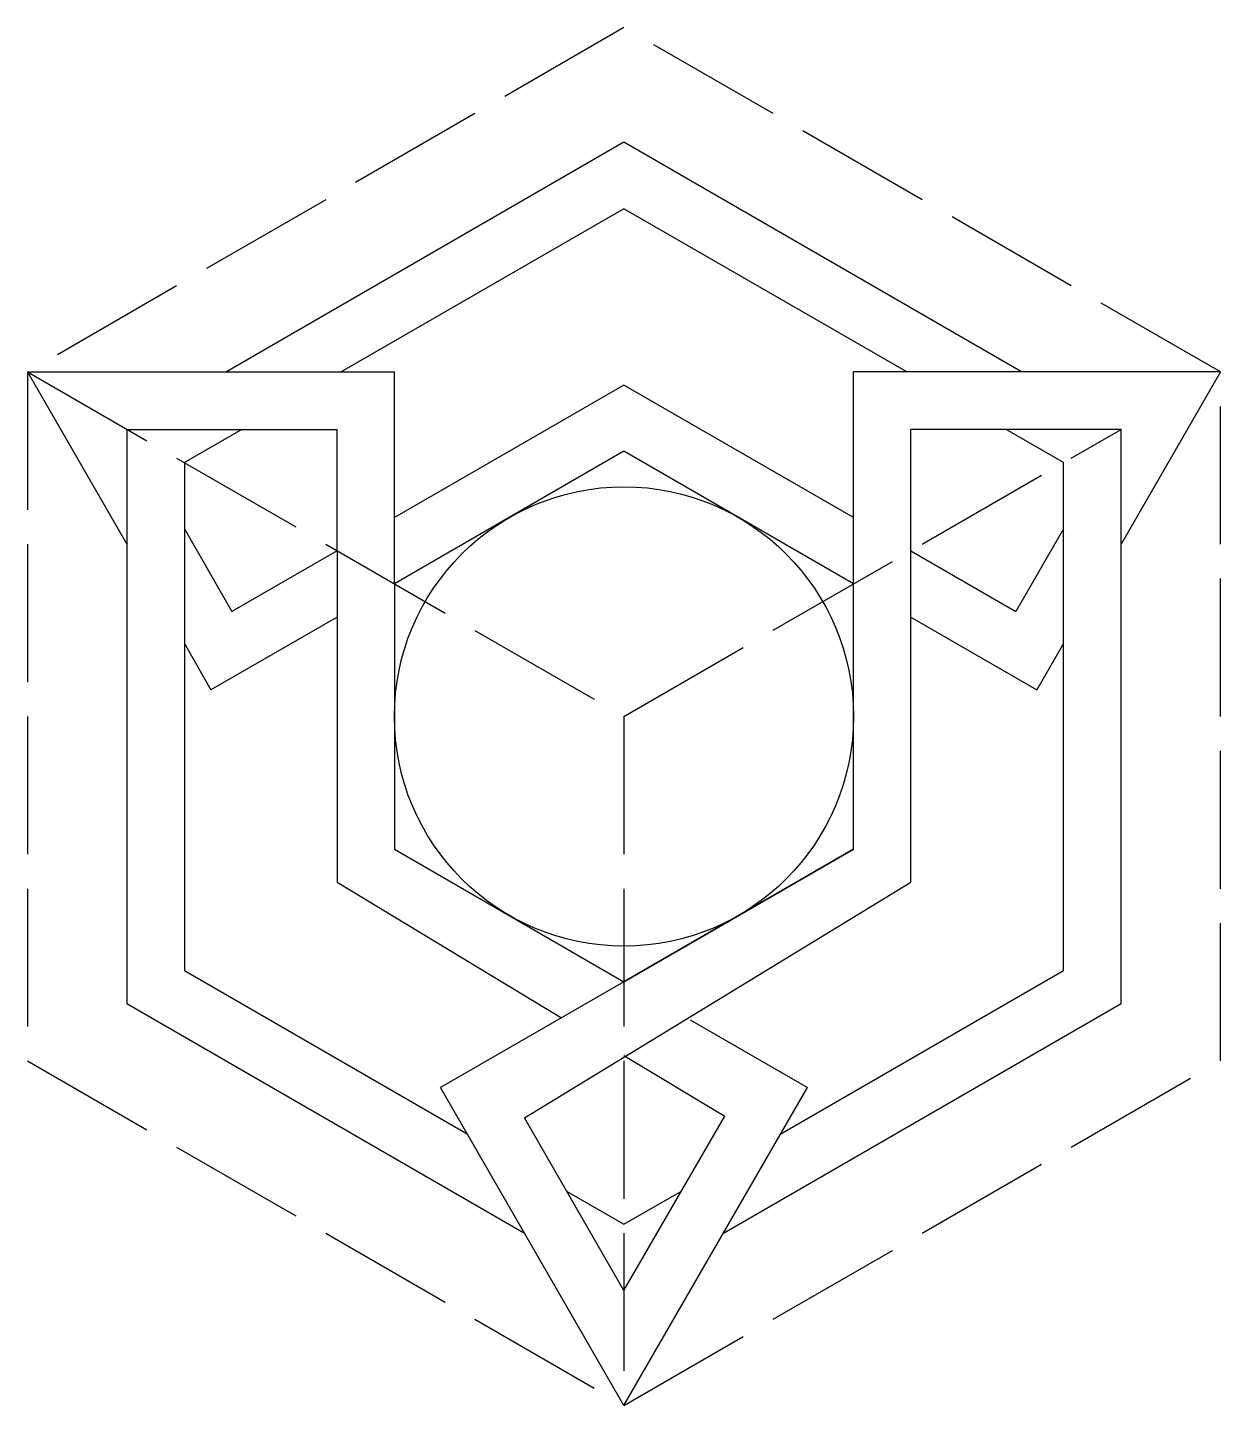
# Model space of a CAD drawing. Header units: millimetres. Extents: x 53 to 157, y 47 to 167.
import ezdxf

# ---------------------------------------------------------------- set-up
doc = ezdxf.new("R2010")
doc.units = ezdxf.units.MM
doc.linetypes.add('ACAD_ISO02W100', pattern=[15, 12, -3])

msp = doc.modelspace()

# ---------------------------------------------------------------- linework, layer by layer
at = {"linetype": 'ACAD_ISO02W100'}
for p, q in [((104.85, 167.41), (52.89, 137.41)), ((156.81, 137.41), (104.85, 167.41)), ((52.89, 137.41), (104.85, 107.41)), ((52.89, 137.41), (52.89, 77.41)), ((156.81, 77.41), (156.81, 137.41)), ((104.85, 107.41), (148.15, 132.41)), ((104.85, 107.41), (104.85, 47.41)), ((52.89, 77.41), (104.85, 47.41)), ((104.85, 47.41), (156.81, 77.41))]:
    msp.add_line(p, q, dxfattribs=at)
for p, q in [((104.85, 157.41), (70.21, 137.41)), ((139.49, 137.41), (104.85, 157.41)), ((104.85, 151.63), (80.21, 137.41)), ((129.49, 137.41), (104.85, 151.63)), ((52.89, 137.41), (84.85, 137.41)), ((52.89, 137.41), (61.55, 122.41)), ((84.85, 118.95), (84.85, 137.41)), ((156.81, 137.41), (124.85, 137.41)), ((124.85, 118.95), (124.85, 137.41)), ((156.81, 137.41), (148.15, 122.41)), ((104.85, 136.27), (84.85, 124.73)), ((124.85, 124.73), (104.85, 136.27)), ((61.55, 132.41), (79.85, 132.41)), ((61.55, 132.41), (61.55, 82.41)), ((71.55, 132.41), (66.55, 129.52)), ((79.85, 121.84), (79.85, 132.41)), ((148.15, 132.41), (129.85, 132.41)), ((129.85, 121.84), (129.85, 132.41)), ((143.15, 129.52), (138.15, 132.41)), ((148.15, 82.41), (148.15, 132.41)), ((104.85, 130.5), (84.85, 118.95)), ((124.85, 118.95), (104.85, 130.5)), ((66.55, 129.52), (66.55, 123.75)), ((143.15, 123.75), (143.15, 129.52)), ((66.55, 123.75), (70.7, 116.56)), ((66.55, 123.75), (66.55, 85.29)), ((143.15, 123.75), (139, 116.56)), ((143.15, 85.29), (143.15, 123.75)), ((79.85, 121.84), (70.7, 116.56)), ((79.85, 121.84), (79.85, 92.97)), ((129.85, 92.97), (129.85, 121.84)), ((129.85, 121.84), (139, 116.56)), ((84.85, 118.95), (84.85, 95.86)), ((124.85, 95.86), (124.85, 118.95)), ((79.85, 116.07), (68.87, 109.73)), ((129.85, 116.07), (140.83, 109.73)), ((66.55, 113.75), (68.87, 109.73)), ((143.15, 113.75), (140.83, 109.73)), ((84.85, 95.86), (104.85, 84.31)), ((104.85, 84.31), (124.85, 95.86)), ((124.85, 95.86), (104.85, 84.31)), ((79.85, 92.97), (99.42, 81.17)), ((96.17, 72.44), (129.85, 92.97)), ((66.55, 85.29), (91.19, 71.07)), ((118.51, 71.07), (143.15, 85.29)), ((104.85, 84.31), (88.87, 75.09)), ((61.55, 82.41), (96.19, 62.41)), ((113.51, 62.41), (148.15, 82.41)), ((110.61, 80.99), (120.83, 75.09)), ((104.85, 77.89), (113.63, 72.6)), ((104.85, 47.41), (88.87, 75.09)), ((104.85, 47.41), (120.83, 75.09)), ((104.85, 57.41), (96.17, 72.44)), ((104.85, 57.41), (113.63, 72.6)), ((99.85, 66.07), (104.85, 63.18)), ((104.85, 63.18), (109.85, 66.07))]:
    msp.add_line(p, q)
msp.add_circle((104.85, 107.41), 20)

doc.saveas('drawing.dxf')
